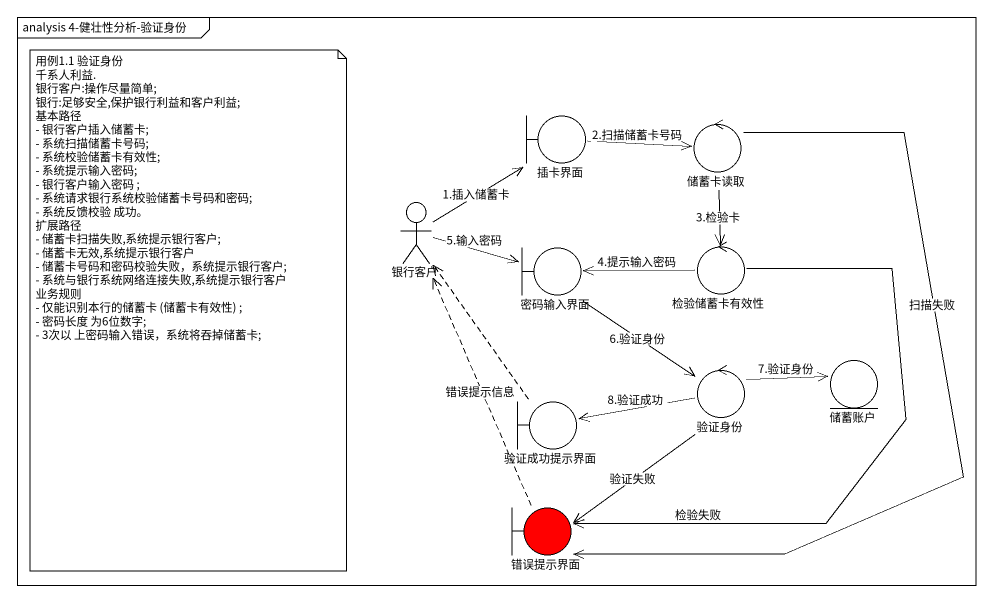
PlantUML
@startuml
mainframe analysis 4-健壮性分析-验证身份
boundary 插卡界面
control 储蓄卡读取
actor 银行客户
boundary 密码输入界面
control 检验储蓄卡有效性
entity 储蓄账户
boundary 验证成功提示界面
control 验证身份
boundary 错误提示界面 #FF0000
插卡界面 -right-> 储蓄卡读取 : 2.扫描储蓄卡号码
储蓄卡读取 --> 检验储蓄卡有效性 : 3.检验卡
储蓄卡读取 --> 错误提示界面 : 扫描失败
银行客户 -up-> 插卡界面 : 1.插入储蓄卡
银行客户 -right-> 密码输入界面 : 5.输入密码
密码输入界面 --> 验证身份 : 6.验证身份
检验储蓄卡有效性 -left-> 密码输入界面 : 4.提示输入密码
检验储蓄卡有效性 --> 错误提示界面 : 检验失败
验证成功提示界面 .up.> 银行客户
验证身份 -right-> 储蓄账户 : 7.验证身份
验证身份 -left-> 验证成功提示界面 : 8.验证成功
验证身份 --> 错误提示界面 : 验证失败
错误提示界面 .up.> 银行客户 : 错误提示信息
note as N1
  用例1.1 验证身份
  千系人利益.
  银行客户:操作尽量简单;
  银行:足够安全,保护银行利益和客户利益;
  基本路径
  - 银行客户插入储蓄卡;
  - 系统扫描储蓄卡号码;
  - 系统校验储蓄卡有效性;
  - 系统提示输入密码;
  - 银行客户输入密码 ;
  - 系统请求银行系统校验储蓄卡号码和密码;
  - 系统反馈校验 成功。
  扩展路径
  - 储蓄卡扫描失败,系统提示银行客户;
  - 储蓄卡无效,系统提示银行客户
  - 储蓄卡号码和密码校验失败，系统提示银行客户;
  - 系统与银行系统网络连接失败,系统提示银行客户
  业务规则
  - 仅能识别本行的储蓄卡 (储蓄卡有效性) ;
  - 密码长度 为6位数字;
  - 3次以 上密码输入错误，系统将吞掉储蓄卡;
end note
@enduml
